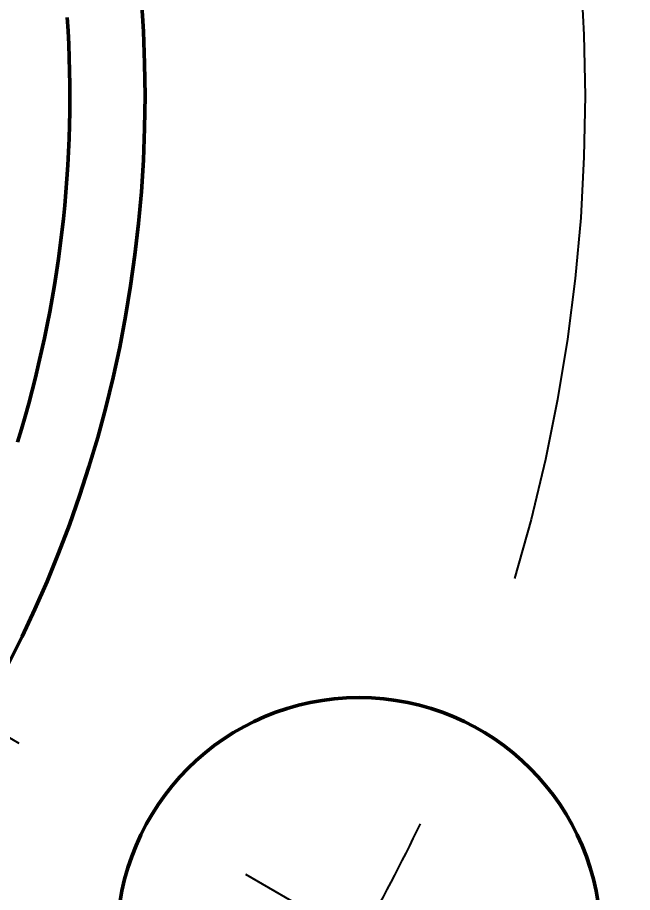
# Model space of a CAD drawing. Header units: millimetres. Extents: x 0 to 420, y 0 to 297.
# Drawn here: x 161.03 to 165.22, y 96.87 to 102.83 of the extents above; entities that cross this region are included whole.
import ezdxf

# ---------------------------------------------------------------- set-up
doc = ezdxf.new("R2010")
doc.units = ezdxf.units.MM
doc.header["$LTSCALE"] = 0.75
doc.linetypes.add('CENTER2', pattern=[28.575, 19.05, -3.175, 3.175, -3.175])
for name, color, linetype, lineweight in [('FD_Dimensions', 7, 'Continuous', 25), ('Smart Centers', 7, 'CENTER2', 25), ('Visible', 7, 'Continuous', 50)]:
    doc.layers.add(name, color=color, linetype=linetype, lineweight=lineweight)
doc.styles.get("Standard").update_dxf_attribs({"font": 'arial.ttf'})
doc.dimstyles.new('Dim-ISO-25', dxfattribs={"dimtxt": 3.5, "dimasz": 3.5, "dimexe": 2.1, "dimexo": 2.1, "dimgap": 1.4, "dimtad": 1, "dimzin": 12, "dimdsep": 46, "dimtxsty": 'Standard', "dimcen": 0, "dimazin": 3, "dimtp": 0.1, "dimtm": 0.1, "dimtfac": 0.714286, "dimtmove": 0, "dimatfit": 3, "dimfxl": 1, "dimtzin": 12, "dimarcsym": 0})

# ---------------------------------------------------------------- blocks, each defined once
blk = doc.blocks.new('*D38')
at = {"layer": 'Defpoints', "color": 0, "transparency": 16777216}
for p in [(164.34729, 115.945447), (142.445703, 88.644889)]:
    blk.add_point(p, dxfattribs=at)
at = {"layer": 'FD_Dimensions', "color": 0, "lineweight": -2, "transparency": 16777216}
for p, q in [((188.180003, 145.653174), (166.537449, 118.675503)), ((142.445703, 88.644889), (164.34729, 115.945447)), ((140.255544, 85.914833), (138.065386, 83.184777))]:
    blk.add_line(p, q, dxfattribs=at)
at = {"layer": 'FD_Dimensions', "color": 0, "transparency": 16777216}
for points in [[(166.08244, 119.04053), (166.992458, 118.310477), (164.34729, 115.945447)], [(139.800535, 86.27986), (140.710554, 85.549807), (142.445703, 88.644889)]]:
    blk.add_solid(points, dxfattribs=at)
at = {"layer": 'FD_Dimensions', "color": 0, "transparency": 16777216, "insert": (181.973347, 143.165958), "char_height": 3.5, "attachment_point": 5, "rotation": 51.2620212}
blk.add_mtext('∅35', dxfattribs=at)
blk = doc.blocks.new('*U26')
at = {"layer": 'Smart Centers', "color": 0, "ltscale": 0.75, "transparency": 16777216}
for p, q in [((5.499261, -3.175), (7.639291, -4.410547)), ((12.279293, -7.089453), (14.419323, -8.325))]:
    blk.add_line(p, q, dxfattribs=at)
at = {"layer": 'Smart Centers', "color": 0, "linetype": 'Continuous', "ltscale": 0.75, "transparency": 16777216}
blk.add_line((9.185959, -5.303516), (10.732626, -6.196484), dxfattribs=at)
at = {"layer": 'Smart Centers', "color": 0, "linetype": 'Continuous', "ltscale": 0.75, "transparency": 16777216, "extrusion": (0, 0, -1)}
blk.add_arc((0, 0), 11.5, 205.549895, 214.450105, dxfattribs=at)
blk = doc.blocks.new('*U29')
at = {"layer": 'Smart Centers', "color": 0, "ltscale": 0.75, "transparency": 16777216, "extrusion": (0, 0, -1)}
blk.add_arc((0, 0), 11.5, 163.37732, 196.62268, dxfattribs=at)
at = {"layer": 'Smart Centers', "color": 0, "ltscale": 0.75, "transparency": 16777216}
blk.add_blockref('*U26', (0, 0), dxfattribs=at)
blk = doc.blocks.new('*D39')
at = {"layer": 'Defpoints', "color": 0, "transparency": 16777216}
for p in [(164.467924, 105.405393), (142.325069, 99.184944)]:
    blk.add_point(p, dxfattribs=at)
at = {"layer": 'FD_Dimensions', "color": 0, "lineweight": -2, "transparency": 16777216}
for p, q in [((203.991631, 116.508533), (167.837489, 106.351983)), ((142.325069, 99.184944), (164.467924, 105.405393)), ((138.955505, 98.238353), (135.58594, 97.291763))]:
    blk.add_line(p, q, dxfattribs=at)
at = {"layer": 'FD_Dimensions', "color": 0, "transparency": 16777216}
for points in [[(167.679724, 106.913577), (167.995254, 105.790389), (164.467924, 105.405393)], [(138.79774, 98.799948), (139.11327, 97.676759), (142.325069, 99.184944)]]:
    blk.add_solid(points, dxfattribs=at)
at = {"layer": 'FD_Dimensions', "color": 0, "transparency": 16777216, "insert": (197.508959, 118.099446), "char_height": 3.5, "attachment_point": 5, "rotation": 15.6912827}
blk.add_mtext('∅23', dxfattribs=at)

msp = doc.modelspace()

# ---------------------------------------------------------------- linework, layer by layer
at = {"layer": 'Visible'}
for radius in [41, 23.5, 17.5]:
    msp.add_circle((153.3965, 102.2952), radius, dxfattribs=at)
at = {"layer": 'Visible', "extrusion": (2e-16, 0, -1)}
for centre, radius in [((-153.3965, 102.2952), 26), ((-153.3965, 102.2952), 8.5), ((-163.3558, 96.5452), 1.65)]:
    msp.add_circle(centre, radius, dxfattribs=at)
msp.add_arc((-153.3965, 102.2952), 7.9873, 176.16863, 197.18599, dxfattribs=at)

# ---------------------------------------------------------------- block references
at = {"layer": 'Smart Centers', "ltscale": 0.75}
msp.add_blockref('*U29', (153.3965, 102.2952), dxfattribs=at)

# ---------------------------------------------------------------- dimensions: what is measured, and where the dimension line sits
at = {"layer": 'FD_Dimensions'}
for p1, p2, override, picture, middle in [((142.4457, 88.6449), (164.3473, 115.9454), {"dimlfac": 1}, '*D38', (184.5356, 141.1104)), ((142.3251, 99.1849), (164.4679, 105.4054), {"dimlfac": 1, "dimclrd": 0, "dimclre": 0}, '*D39', (198.3974, 114.937))]:
    dim = msp.add_diameter_dim_2p(p1=p1, p2=p2, dimstyle='Dim-ISO-25', override=override, dxfattribs=at)
    dim.commit()
    dim.dimension.update_dxf_attribs({"geometry": picture, "text_midpoint": middle, "dimtype": 163})

doc.saveas('drawing.dxf')
